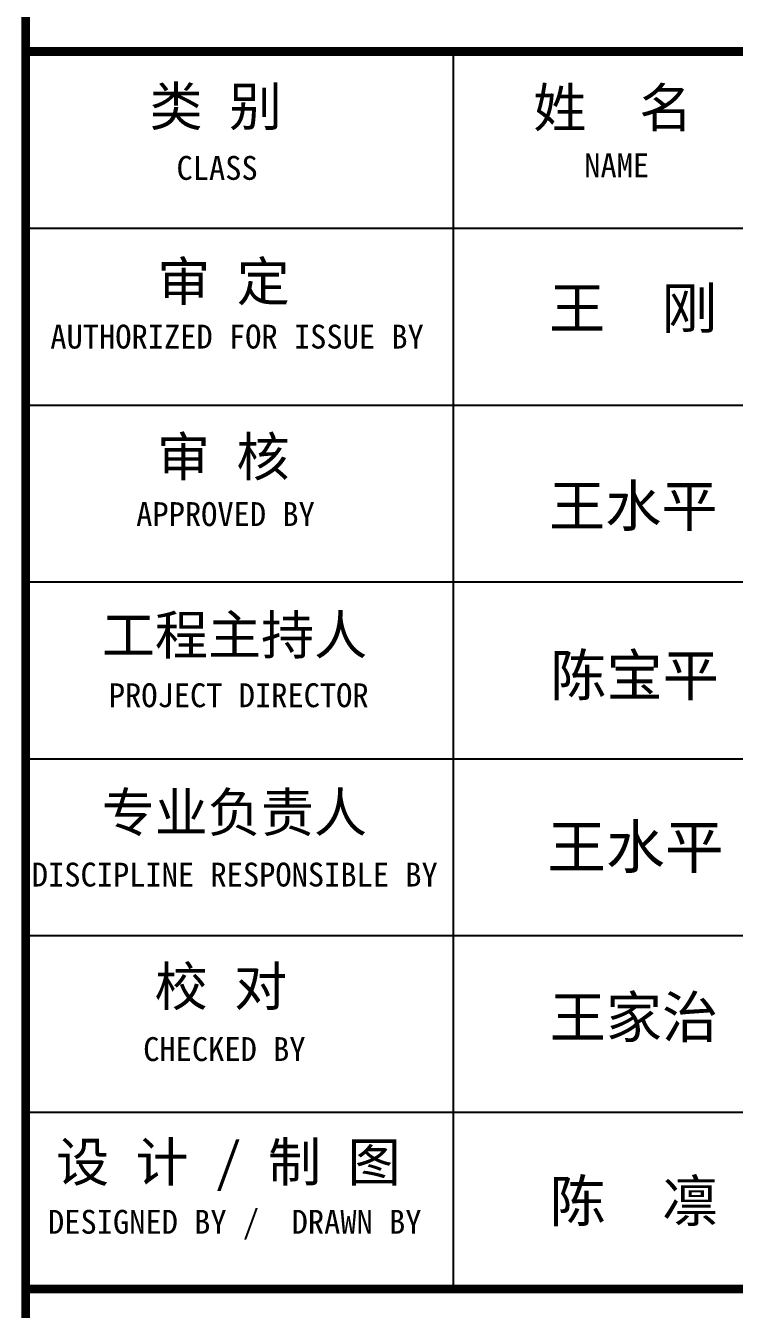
# Model space of a CAD drawing. Extents: x -522490 to 417652, y 450811 to 1108047.
# Drawn here: x 411042 to 414449, y 1027494 to 1033665 of the extents above; entities that cross this region are included whole.
import ezdxf

# ---------------------------------------------------------------- set-up
doc = ezdxf.new("R2010")
doc.units = 0
doc.header["$LTSCALE"] = 1000
doc.header["$MEASUREMENT"] = 0
doc.layers.add('PUB_TEXT', color=7, linetype='Continuous')
doc.layers.add('PUB_TITLE', color=4, linetype='Continuous')
doc.styles.add('TQ', font='')
doc.styles.get('TQ').set_extended_font_data('SimSun')

msp = doc.modelspace()

# ---------------------------------------------------------------- linework, layer by layer
at = {"layer": 'PUB_TITLE'}
for p, q in [((413099.5, 1027591), (413099.5, 1033541)), ((411042.5, 1032691), (416652.5, 1032691)), ((411042.5, 1031841), (416652.5, 1031841)), ((411042.5, 1030991), (416652.5, 1030991)), ((411042.5, 1030141), (416652.5, 1030141)), ((411042.5, 1029291), (416652.5, 1029291)), ((411042.5, 1028441), (416652.5, 1028441)), ((411042.5, 1027591), (416652.5, 1027591))]:
    msp.add_line(p, q, dxfattribs=at)
at = {"layer": 'PUB_TITLE', "lineweight": 40, "const_width": 42.5}
for points in [[(411042.5, 1057818.7), (411042.5, 1017819.2)], [(411042.5, 1033541), (416652.5, 1033541)], [(411042.5, 1027591), (416652.5, 1027591)]]:
    msp.add_lwpolyline(points, dxfattribs=at)
at = {"layer": 'PUB_TITLE', "lineweight": 40}
msp.add_lwpolyline([(411042.5, 1057818.7, 42.5, 42.5, 0), (411042.5, 1017819, 0, 0, 0), (416652.5, 1017819, 0, 0, 0)], format="xyseb", dxfattribs=at)

# ---------------------------------------------------------------- texts
at = {"layer": 'PUB_TEXT', "color": 4, "style": 'TQ'}
for s, p in [('王  刚', (413558.2, 1032208.9)), ('王家治', (413561, 1028799.8)), ('陈  凛', (413560.9, 1027914.9))]:
    msp.add_text(s, height=198, rotation=359.99644, dxfattribs=at).set_placement(p)
at = {"layer": 'PUB_TEXT', "style": 'TQ'}
for s, height, p in [('王水平', 198, (413557.9, 1031257.8)), ('陈宝平', 198, (413564, 1030443)), ('王水平', 207, (413549.9, 1029614.3, 0))]:
    msp.add_text(s, height=height, dxfattribs=at).set_placement(p)
at = {"layer": 'PUB_TEXT', "attachment_point": 1, "style": 'TQ'}
for s, insert, char_height, width in [('类 别', (411637.6, 1033371), 187, 1111.784), ('姓  名', (413482.3, 1033364.1), 187, 1162.468), ('NAME', (413727.2, 1033051), 114.75, 2399.516), ('CLASS', (411767.4, 1033038.8), 114.75, 2399.516), ('审 定', (411674.7, 1032528.8), 187, 805.329), ('AUTHORIZED FOR ISSUE BY', (411160.8, 1032227.7), 114.748, 2399.516), ('审 核', (411673.1, 1031686.3), 187, 1427.835), ('APPROVED BY', (411573.6, 1031374.4), 114.748, 2399.516), ('工程主持人', (411408.4, 1030829.6), 187, 1739.537), ('PROJECT DIRECTOR', (411441.9, 1030503.4), 114.748, 2399.516), ('专业负责人', (411407.5, 1029976.3), 187, 1661.511), ('DISCIPLINE RESPONSIBLE BY', (411071.8, 1029641.2), 114.748, 2399.516), ('校 对', (411661.7, 1029139.7), 187, 2006.114), ('CHECKED BY', (411607.1, 1028802.1), 114.75, 2399.516), ('设 计 / 制 图', (411188.5, 1028295.3), 187, 2576.926), ('DESIGNED BY /  DRAWN BY', (411149.8, 1027971.7), 114.748, 2399.516)]:
    msp.add_mtext(s, dxfattribs=dict(at, insert=insert, char_height=char_height, width=width))

doc.saveas('drawing.dxf')
